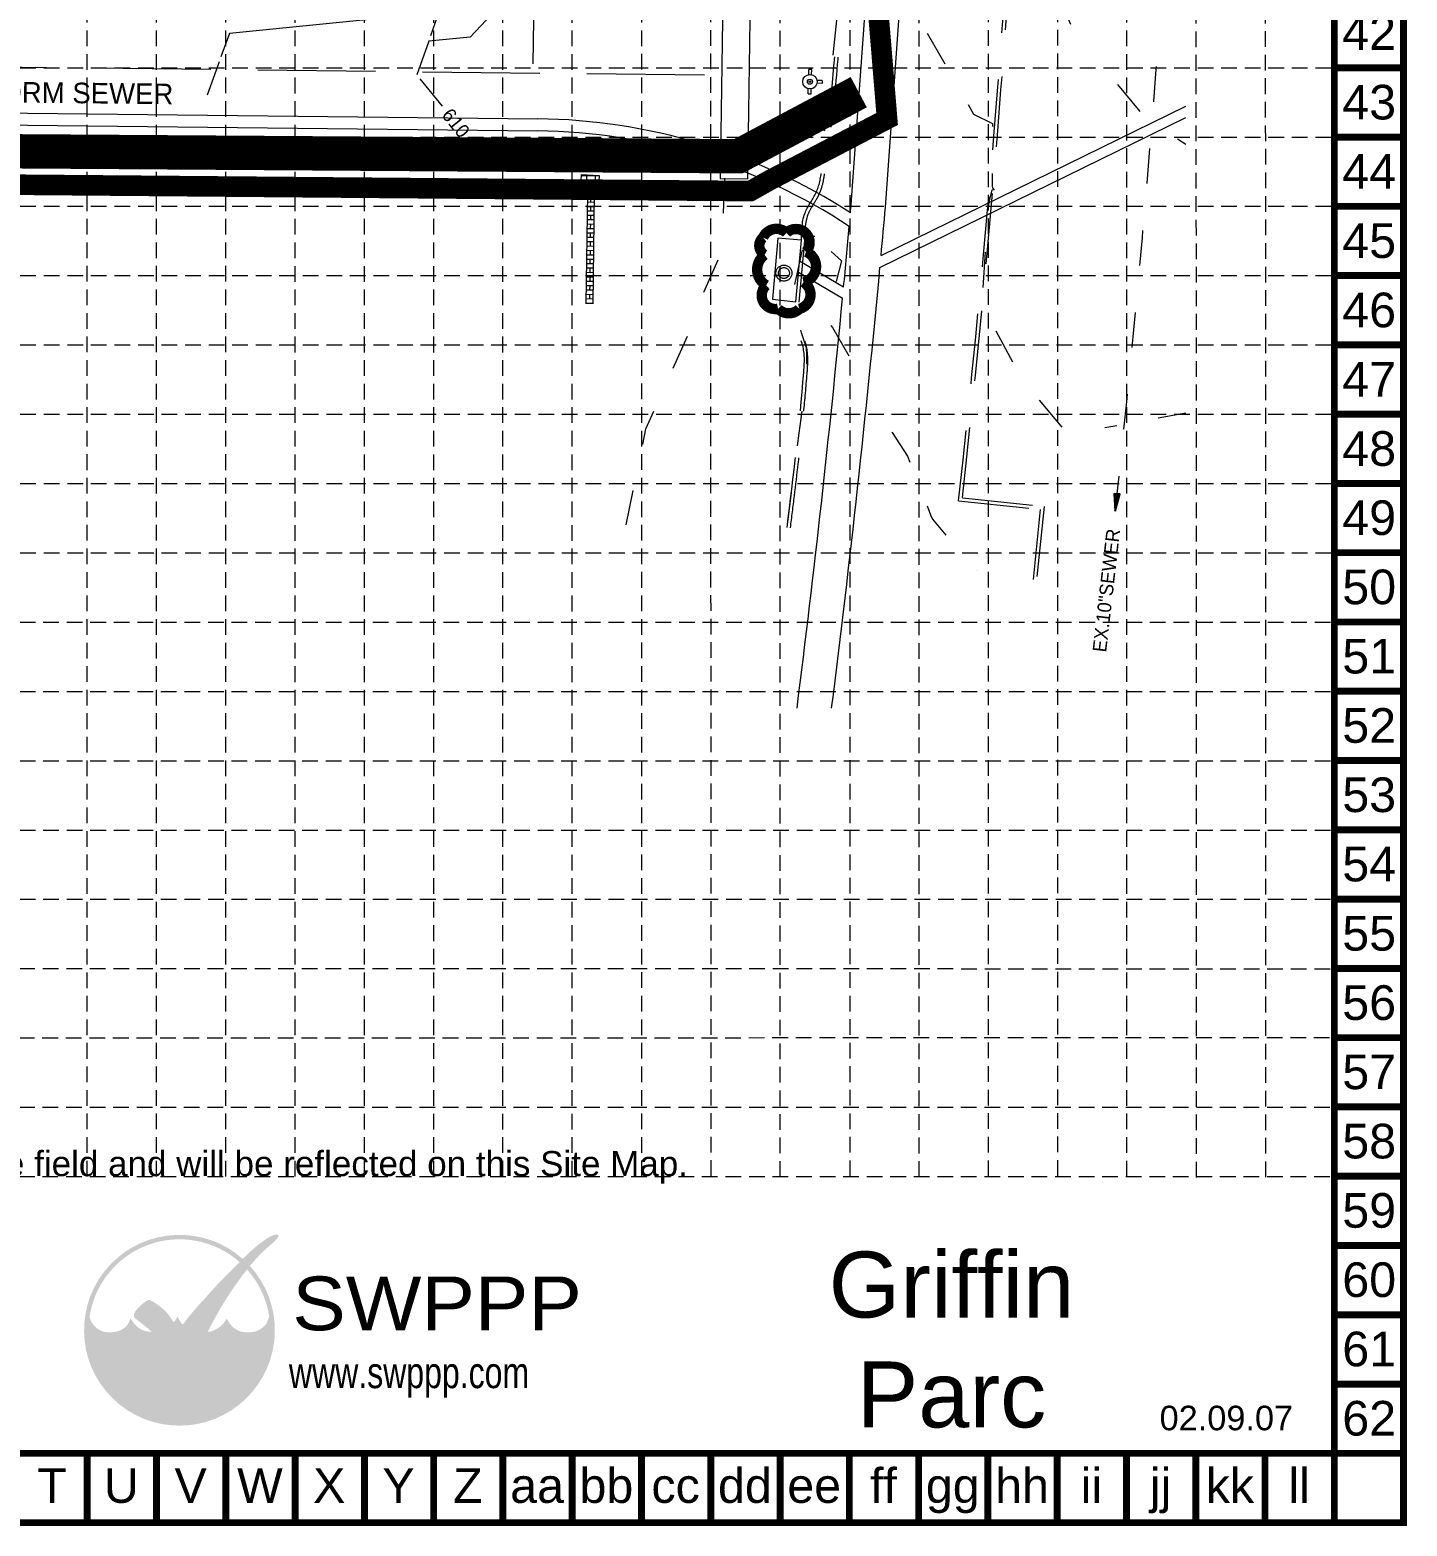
# Model space of a CAD drawing. Header units: feet. Extents: x 1898 to 2302, y -2928 to -2281.
# Drawn here: x 2101.6 to 2302.2, y -2927.7 to -2709.8 of the extents above; entities that cross this region are included whole.
import ezdxf
from ezdxf.enums import TextEntityAlignment as Align

# ---------------------------------------------------------------- set-up
doc = ezdxf.new("R2010")
doc.units = ezdxf.units.FT
doc.header["$MEASUREMENT"] = 0
for name, pattern in [('DGN Style 2', [17.110434, 10.26626, -6.844173]), ('DGN Style 3', [23.954607, 17.110434, -6.844173]), ('DGN Style 5', [11.977304, 5.13313, -6.844173]), ('HIDDEN', [1.143, 0.762, -0.381])]:
    doc.linetypes.add(name, pattern=pattern)
doc.layers.get('0').update_dxf_attribs({"lineweight": 0})
for name, color, linetype in [('BASE', 7, 'Continuous'), ('GRID', 254, 'HIDDEN'), ('LEGEND', 7, 'Continuous'), ('LOGO', 7, 'Continuous'), ('SILT FENCE', 200, 'Continuous')]:
    doc.layers.add(name, color=color, linetype=linetype)
for name, color, linetype, lineweight in [('Level 1', 7, 'Continuous', 0), ('Level 25', 7, 'Continuous', 0), ('Level 35', 7, 'Continuous', 0), ('Level 38', 7, 'Continuous', 0), ('Level 41', 7, 'Continuous', 0), ('Level 42', 7, 'Continuous', 0), ('Level 5', 7, 'Continuous', 0), ('LIMITS OF DISTURBANCE', 1, 'HIDDEN', 0)]:
    doc.layers.add(name, color=color, linetype=linetype, lineweight=lineweight)
doc.styles.add("L200'", font='ARIAL.TTF', dxfattribs={"height": 0.001969})
doc.styles.add('LOGO1', font='Rockeb.TTF', dxfattribs={"height": 25})
doc.styles.get("Standard").update_dxf_attribs({"font": 'ARIAL.TTF'})
doc.styles.add('Style-ENGINEERING', font='ENGINEERING.shx')

# ---------------------------------------------------------------- blocks, each defined once
blk = doc.blocks.new('FH')
at = {"color": 0, "linetype": 'ByBlock', "lineweight": -2}
for p, q in [((-0.59, 3.15), (-0.55, 5.4)), ((0.73, 5.37), (-0.55, 5.4)), ((0.69, 3.12), (0.73, 5.37)), ((5.4, 0.55), (3.15, 0.59)), ((5.4, 0.55), (5.37, -0.73)), ((-0.73, -5.37), (-0.69, -3.12)), ((-0.73, -5.37), (0.55, -5.4)), ((0.55, -5.4), (0.59, -3.15)), ((5.37, -0.73), (3.12, -0.69))]:
    blk.add_line(p, q, dxfattribs=at)
for radius in [3.2, 1.13, 0.401]:
    blk.add_circle((0, 0), radius, dxfattribs=at)
blk = doc.blocks.new('new logo')
at = {"layer": 'LOGO'}
h = blk.add_hatch(color=170, dxfattribs=at)
h.paths.add_polyline_path([(67.43, 44.06), (66.82, 44.7), (66.35, 45.25), (65.96, 45.76), (65.54, 46.4), (65.09, 47.19), (64.7, 47.94), (64.44, 48.47), (64.18, 49.02), (63.92, 49.58), (63.67, 50.15), (63.31, 50.99), (62.9, 52), (62.6, 52.78), (62.42, 53.27), (62.25, 53.75), (62.07, 54.23), (61.88, 54.72), (61.69, 55.22), (61.48, 55.74), (61.26, 56.27), (61.03, 56.81), (60.78, 57.37), (60.52, 57.93), (60.25, 58.5), (59.96, 59.07), (59.66, 59.64), (59.34, 60.2), (59.02, 60.77), (58.68, 61.32), (58.34, 61.87), (57.99, 62.4), (57.64, 62.91), (57.29, 63.4), (56.95, 63.87), (56.61, 64.32), (56.27, 64.74), (55.93, 65.14), (55.58, 65.53), (55.23, 65.91), (54.91, 66.23), (53.98, 66.22), (52.92, 66.33), (52.05, 66.5), (51.45, 66.64), (50.85, 66.81), (50.26, 67.01), (49.41, 67.35), (48.33, 67.91), (47.34, 68.56), (46.46, 69.26), (45.69, 70.02), (45.01, 70.79), (44.44, 71.52), (43.98, 72.16), (43.6, 72.69), (43.42, 72.95), (43.25, 73.18), (43.1, 73.38), (42.96, 73.53), (42.85, 73.65), (42.75, 73.73), (42.66, 73.76), (42.59, 73.76), (42.53, 73.71), (42.48, 73.63), (42.43, 73.52), (42.38, 73.38), (42.33, 73.22), (42.19, 72.76), (41.96, 72.1), (41.67, 71.46), (41.36, 70.91), (40.98, 70.34), (40.53, 69.77), (40.01, 69.21), (39.42, 68.67), (38.77, 68.17), (38.06, 67.7), (37.31, 67.27), (36.53, 66.9), (35.73, 66.59), (34.88, 66.34), (33.96, 66.14), (32.97, 65.99), (31.89, 65.9), (30.76, 65.86), (29.65, 65.89), (28.59, 65.97), (27.62, 66.13), (26.71, 66.36), (25.83, 66.67), (24.95, 67.08), (24.08, 67.58), (23.21, 68.18), (22.36, 68.88), (21.76, 69.47), (21.37, 69.89), (20.98, 70.36), (20.61, 70.88), (20.24, 71.46), (19.89, 72.13), (19.54, 72.89), (19.19, 73.77), (18.85, 74.77, -0.595729), (106.28, 106.77), (106.97, 107.48), (107.53, 108.05), (108.12, 108.64, 37.93689), (112.29, 104.53), (112.05, 104.24), (111.57, 103.66), (111.09, 103.06), (110.61, 102.47, -0.146449), (123.57, 75.01), (123.33, 74.47), (123.13, 73.97), (122.94, 73.5), (122.77, 73.07), (122.51, 72.4), (122.22, 71.72), (121.9, 71.1), (121.52, 70.53), (121.11, 70), (120.66, 69.51), (120.15, 69.03), (119.62, 68.57), (119.04, 68.14), (118.44, 67.73), (117.81, 67.36), (117.15, 67.03), (116.47, 66.74), (115.76, 66.49), (115.03, 66.28), (114.28, 66.11), (113.5, 65.97), (112.72, 65.88), (111.92, 65.82), (111.11, 65.8), (110.29, 65.82), (109.44, 65.89), (108.56, 66.01), (107.66, 66.19), (106.75, 66.43), (105.88, 66.73), (105.05, 67.1), (104.26, 67.53), (103.5, 68.04), (102.78, 68.61), (102.07, 69.26), (101.4, 69.96), (100.78, 70.68), (100.24, 71.38), (99.83, 72.02), (99.55, 72.52), (99.4, 72.79), (99.26, 73.03), (99.13, 73.24), (99.02, 73.4), (98.92, 73.52), (98.82, 73.58), (98.72, 73.6), (98.63, 73.58), (98.54, 73.51), (98.45, 73.42), (98.36, 73.3), (98.26, 73.16), (98.17, 73), (98.06, 72.83), (97.8, 72.39), (97.42, 71.81), (96.93, 71.14), (96.41, 70.55), (95.93, 70.06), (95.41, 69.58), (94.84, 69.11), (94.21, 68.65), (93.52, 68.19), (92.75, 67.74), (91.9, 67.28), (90.95, 66.85), (90.08, 66.57), (89.39, 66.39), (88.62, 66.22), (87.78, 66.08), (87.59, 65.61), (87.38, 65.07), (87.13, 64.45), (86.86, 63.76), (86.57, 63), (86.26, 62.19), (85.94, 61.33), (85.6, 60.44), (85.25, 59.53), (84.91, 58.59), (84.56, 57.66), (84.21, 56.72), (83.87, 55.8), (83.53, 54.89), (83.21, 54.02), (82.9, 53.18), (82.61, 52.38), (82.34, 51.64), (82.09, 50.96), (81.86, 50.33), (81.65, 49.76), (81.33, 48.95), (80.94, 48.06), (80.54, 47.29), (80.1, 46.58), (79.62, 45.94), (79.13, 45.36), (78.61, 44.81), (78.1, 44.32), (77.57, 43.87), (77.04, 43.47), (76.48, 43.12), (75.9, 42.81), (75.31, 42.55), (74.58, 42.28), (73.74, 42.05), (72.97, 41.94), (72.25, 41.93), (71.55, 42.04), (70.87, 42.22), (70.06, 42.5), (69.36, 42.77), (68.67, 43.11), (68.04, 43.53)])
h.paths.add_polyline_path([(71.76, 72.04), (70.7, 73.9), (70.07, 75.23), (69.69, 74.29), (68.67, 72.59), (67.85, 71.67), (67.95, 71.51), (68.11, 71.24), (68.27, 70.99), (68.41, 70.76), (68.55, 70.55), (68.68, 70.37), (68.8, 70.21), (68.92, 70.07), (69.04, 69.95), (69.15, 69.84), (69.26, 69.75), (69.37, 69.67), (69.48, 69.59), (69.59, 69.52), (69.7, 69.46), (69.82, 69.41), (69.94, 69.36), (70.05, 69.32), (70.17, 69.28), (70.29, 69.25), (70.41, 69.22), (70.53, 69.2), (70.64, 69.18), (70.76, 69.17), (70.88, 69.16), (71, 69.15), (71.11, 69.15), (71.22, 69.16), (71.33, 69.17), (71.44, 69.19), (71.54, 69.21), (71.64, 69.24), (71.74, 69.27), (71.84, 69.31), (71.94, 69.35), (72.04, 69.4), (72.14, 69.45), (72.24, 69.51), (72.35, 69.58), (72.45, 69.65), (72.56, 69.72), (72.67, 69.81), (72.78, 69.9), (72.89, 70), (73, 70.1), (73.11, 70.21), (73.22, 70.34), (73.3, 70.42), (72.52, 71.08)], flags=17)
blk.add_hatch(color=240, dxfattribs=at).paths.add_polyline_path([(117.73, 117.3), (118.86, 118.16), (119.82, 118.88), (120.63, 119.47), (121.31, 119.95), (121.89, 120.34), (122.37, 120.64), (122.78, 120.89), (123.13, 121.1), (123.45, 121.27), (123.73, 121.42), (123.99, 121.55), (124.22, 121.67), (124.44, 121.77), (124.65, 121.85), (124.84, 121.93), (125.03, 122.01), (125.21, 122.09), (125.4, 122.16), (125.58, 122.23), (125.76, 122.3), (125.93, 122.37), (126.1, 122.44), (126.26, 122.49), (126.41, 122.55), (126.56, 122.6), (126.69, 122.64), (126.82, 122.67), (126.95, 122.71), (127.06, 122.73), (127.18, 122.76), (127.29, 122.78), (127.39, 122.79), (127.5, 122.8), (127.6, 122.81), (127.7, 122.82), (127.79, 122.82), (127.89, 122.82), (127.98, 122.82), (128.06, 122.81), (128.14, 122.8), (128.22, 122.79), (128.29, 122.78), (128.35, 122.76), (128.42, 122.74), (128.47, 122.72), (128.52, 122.7), (128.57, 122.67), (128.62, 122.64), (128.65, 122.61), (128.69, 122.57), (128.72, 122.53), (128.75, 122.49), (128.77, 122.44), (128.79, 122.39), (128.81, 122.34), (128.82, 122.28), (128.83, 122.21), (128.84, 122.14), (128.84, 122.07), (128.84, 122), (128.83, 121.92), (128.82, 121.84), (128.81, 121.76), (128.79, 121.68), (128.77, 121.6), (128.74, 121.52), (128.7, 121.44), (128.66, 121.35), (128.61, 121.26), (128.56, 121.16), (128.5, 121.06), (128.43, 120.95), (128.35, 120.83), (128.27, 120.7), (128.18, 120.57), (128.08, 120.42), (127.96, 120.27), (127.85, 120.12), (127.71, 119.96), (127.57, 119.79), (127.42, 119.62), (127.25, 119.44), (127.06, 119.24), (126.84, 119.03), (126.58, 118.79), (126.28, 118.52), (125.94, 118.21), (125.54, 117.86), (125.08, 117.47), (124.58, 117.04), (124.04, 116.57), (123.48, 116.08), (122.89, 115.57), (122.3, 115.05), (121.71, 114.53), (121.13, 114.01), (120.58, 113.5), (120.04, 112.99), (119.52, 112.49), (119.01, 111.99), (118.51, 111.49), (118.02, 110.99), (117.53, 110.47), (117.03, 109.94), (116.53, 109.4), (116.03, 108.85), (115.52, 108.29), (115.02, 107.71), (114.51, 107.14), (114.01, 106.56), (113.51, 105.98), (113.02, 105.4), (112.54, 104.82), (112.05, 104.24), (111.57, 103.66), (111.09, 103.06), (110.59, 102.44), (110.09, 101.8), (109.56, 101.13), (109.02, 100.43), (108.45, 99.68), (107.87, 98.9), (107.27, 98.1), (106.66, 97.27), (106.04, 96.43), (105.43, 95.59), (104.82, 94.74), (104.23, 93.91), (103.65, 93.08), (103.08, 92.27), (102.52, 91.46), (101.97, 90.65), (101.42, 89.84), (100.87, 89.01), (100.32, 88.18), (99.77, 87.33), (99.2, 86.45), (98.63, 85.56), (98.06, 84.66), (97.5, 83.76), (96.94, 82.87), (96.4, 81.99), (95.88, 81.13), (95.38, 80.29), (94.91, 79.49), (94.46, 78.72), (94.03, 77.96), (93.61, 77.23), (93.21, 76.5), (92.81, 75.77), (92.41, 75.04), (92.01, 74.29), (91.6, 73.54), (91.18, 72.77), (90.78, 72.02), (90.38, 71.27), (90, 70.56), (89.64, 69.88), (89.31, 69.25), (89.01, 68.69), (88.75, 68.19), (88.53, 67.74), (88.33, 67.32), (88.15, 66.92), (87.97, 66.52), (87.78, 66.08), (87.59, 65.61), (87.38, 65.07), (87.13, 64.45), (86.86, 63.76), (86.57, 63), (86.26, 62.19), (85.94, 61.33), (85.6, 60.44), (85.25, 59.53), (84.91, 58.59), (84.56, 57.66), (84.21, 56.72), (83.87, 55.8), (83.53, 54.89), (83.21, 54.02), (82.9, 53.18), (82.61, 52.38), (82.34, 51.64), (82.09, 50.96), (81.86, 50.33), (81.65, 49.76), (81.44, 49.23), (81.24, 48.75), (81.04, 48.29), (80.84, 47.87), (80.64, 47.48), (80.43, 47.11), (80.2, 46.75), (79.97, 46.41), (79.73, 46.09), (79.49, 45.78), (79.24, 45.49), (78.99, 45.21), (78.74, 44.95), (78.48, 44.69), (78.23, 44.45), (77.97, 44.21), (77.71, 43.99), (77.44, 43.78), (77.17, 43.58), (76.9, 43.39), (76.62, 43.21), (76.33, 43.04), (76.04, 42.89), (75.75, 42.75), (75.45, 42.62), (75.16, 42.5), (74.87, 42.39), (74.58, 42.29), (74.3, 42.2), (74.02, 42.13), (73.75, 42.07), (73.49, 42.02), (73.23, 41.98), (72.98, 41.95), (72.73, 41.94), (72.49, 41.93), (72.24, 41.94), (72.01, 41.97), (71.77, 42), (71.53, 42.05), (71.3, 42.11), (71.06, 42.17), (70.83, 42.24), (70.59, 42.32), (70.35, 42.4), (70.12, 42.48), (69.88, 42.57), (69.64, 42.66), (69.4, 42.76), (69.16, 42.87), (68.93, 42.98), (68.69, 43.11), (68.47, 43.25), (68.25, 43.39), (68.04, 43.55), (67.83, 43.72), (67.62, 43.9), (67.42, 44.09), (67.22, 44.28), (67.03, 44.49), (66.83, 44.69), (66.64, 44.9), (66.45, 45.13), (66.26, 45.36), (66.06, 45.62), (65.86, 45.91), (65.65, 46.23), (65.43, 46.59), (65.2, 47), (64.96, 47.45), (64.7, 47.94), (64.44, 48.47), (64.18, 49.02), (63.92, 49.58), (63.67, 50.15), (63.43, 50.71), (63.2, 51.26), (62.99, 51.78), (62.79, 52.29), (62.6, 52.78), (62.42, 53.27), (62.25, 53.75), (62.07, 54.23), (61.88, 54.72), (61.69, 55.22), (61.48, 55.74), (61.26, 56.27), (61.03, 56.81), (60.78, 57.37), (60.52, 57.93), (60.25, 58.5), (59.96, 59.07), (59.66, 59.64), (59.34, 60.2), (59.02, 60.77), (58.68, 61.32), (58.34, 61.87), (57.99, 62.4), (57.64, 62.91), (57.29, 63.4), (56.95, 63.87), (56.61, 64.32), (56.27, 64.74), (55.93, 65.14), (55.58, 65.53), (55.23, 65.91), (54.86, 66.28), (54.49, 66.65), (54.09, 67.01), (53.68, 67.39), (53.25, 67.76), (52.81, 68.14), (52.35, 68.52), (51.89, 68.9), (51.42, 69.28), (50.95, 69.66), (50.48, 70.04), (50.01, 70.41), (49.54, 70.78), (49.09, 71.13), (48.65, 71.47), (48.24, 71.8), (47.84, 72.11), (47.47, 72.4), (47.14, 72.66), (46.83, 72.9), (46.56, 73.11), (46.32, 73.3), (46.11, 73.47), (45.92, 73.63), (45.75, 73.78), (45.6, 73.92), (45.46, 74.05), (45.34, 74.18), (45.23, 74.31), (45.13, 74.44), (45.04, 74.56), (44.96, 74.69), (44.9, 74.82), (44.84, 74.96), (44.8, 75.1), (44.76, 75.24), (44.73, 75.39), (44.72, 75.54), (44.71, 75.69), (44.7, 75.84), (44.71, 75.99), (44.72, 76.15), (44.75, 76.3), (44.78, 76.45), (44.81, 76.6), (44.86, 76.75), (44.92, 76.9), (44.99, 77.06), (45.07, 77.23), (45.17, 77.4), (45.29, 77.59), (45.42, 77.8), (45.57, 78.01), (45.73, 78.24), (45.91, 78.48), (46.11, 78.73), (46.32, 78.99), (46.55, 79.26), (46.8, 79.54), (47.06, 79.83), (47.33, 80.13), (47.62, 80.43), (47.91, 80.73), (48.21, 81.04), (48.52, 81.34), (48.84, 81.64), (49.16, 81.93), (49.48, 82.21), (49.79, 82.48), (50.1, 82.74), (50.41, 82.98), (50.7, 83.21), (50.98, 83.42), (51.24, 83.62), (51.49, 83.79), (51.7, 83.95), (51.9, 84.08), (52.08, 84.19), (52.25, 84.29), (52.4, 84.38), (52.55, 84.45), (52.68, 84.51), (52.82, 84.56), (52.95, 84.61), (53.08, 84.64), (53.21, 84.67), (53.34, 84.69), (53.47, 84.7), (53.6, 84.7), (53.72, 84.69), (53.85, 84.68), (53.97, 84.65), (54.1, 84.62), (54.22, 84.58), (54.35, 84.54), (54.48, 84.48), (54.61, 84.43), (54.74, 84.36), (54.88, 84.3), (55.02, 84.23), (55.17, 84.15), (55.34, 84.06), (55.51, 83.97), (55.7, 83.86), (55.91, 83.73), (56.14, 83.59), (56.4, 83.42), (56.68, 83.23), (56.99, 83.01), (57.32, 82.78), (57.67, 82.53), (58.03, 82.27), (58.4, 81.99), (58.79, 81.71), (59.18, 81.42), (59.57, 81.13), (59.97, 80.83), (60.37, 80.53), (60.76, 80.22), (61.15, 79.91), (61.54, 79.59), (61.91, 79.27), (62.28, 78.93), (62.64, 78.6), (62.98, 78.25), (63.32, 77.9), (63.65, 77.54), (63.97, 77.17), (64.29, 76.79), (64.6, 76.4), (64.91, 76.01), (65.22, 75.6), (65.52, 75.19), (65.82, 74.78), (66.11, 74.37), (66.39, 73.96), (66.66, 73.57), (66.91, 73.18), (67.15, 72.81), (67.37, 72.45), (67.58, 72.12), (67.77, 71.8), (67.95, 71.51), (68.11, 71.24), (68.27, 70.99), (68.41, 70.76), (68.55, 70.55), (68.68, 70.37), (68.8, 70.21), (68.92, 70.07), (69.04, 69.95), (69.15, 69.84), (69.26, 69.75), (69.37, 69.67), (69.48, 69.59), (69.59, 69.52), (69.7, 69.46), (69.82, 69.41), (69.94, 69.36), (70.05, 69.32), (70.17, 69.28), (70.29, 69.25), (70.41, 69.22), (70.53, 69.2), (70.64, 69.18), (70.76, 69.17), (70.88, 69.16), (71, 69.15), (71.11, 69.15), (71.22, 69.16), (71.33, 69.17), (71.44, 69.19), (71.54, 69.21), (71.64, 69.24), (71.74, 69.27), (71.84, 69.31), (71.94, 69.35), (72.04, 69.4), (72.14, 69.45), (72.24, 69.51), (72.35, 69.58), (72.45, 69.65), (72.56, 69.72), (72.67, 69.81), (72.78, 69.9), (72.89, 70), (73, 70.1), (73.11, 70.21), (73.22, 70.34), (73.34, 70.47), (73.46, 70.61), (73.58, 70.77), (73.72, 70.94), (73.85, 71.12), (74, 71.32), (74.15, 71.53), (74.32, 71.77), (74.5, 72.01), (74.68, 72.27), (74.88, 72.55), (75.09, 72.84), (75.32, 73.15), (75.56, 73.46), (75.82, 73.79), (76.09, 74.14), (76.37, 74.49), (76.67, 74.87), (76.99, 75.25), (77.32, 75.65), (77.66, 76.07), (78.02, 76.5), (78.39, 76.95), (78.77, 77.42), (79.18, 77.91), (79.6, 78.4), (80.03, 78.92), (80.49, 79.45), (80.96, 80), (81.46, 80.56), (81.97, 81.13), (82.5, 81.72), (83.04, 82.31), (83.59, 82.91), (84.14, 83.51), (84.68, 84.1), (85.22, 84.68), (85.74, 85.25), (86.24, 85.81), (86.73, 86.35), (87.2, 86.89), (87.67, 87.41), (88.13, 87.94), (88.59, 88.46), (89.06, 88.98), (89.53, 89.52), (90.01, 90.05), (90.5, 90.6), (91, 91.16), (91.52, 91.73), (92.06, 92.31), (92.61, 92.9), (93.18, 93.5), (93.77, 94.12), (94.38, 94.75), (95.01, 95.39), (95.64, 96.03), (96.28, 96.68), (96.92, 97.32), (97.56, 97.96), (98.19, 98.58), (98.8, 99.19), (99.39, 99.77), (99.96, 100.34), (100.52, 100.9), (101.07, 101.45), (101.61, 101.98), (102.14, 102.52), (102.66, 103.05), (103.19, 103.59), (103.72, 104.13), (104.25, 104.67), (104.78, 105.23), (105.32, 105.78), (105.86, 106.34), (106.41, 106.91), (106.97, 107.48), (107.53, 108.05), (108.11, 108.62), (108.69, 109.2), (109.27, 109.77), (109.86, 110.34), (110.45, 110.91), (111.04, 111.47), (111.62, 112.02), (112.2, 112.56), (112.77, 113.1), (113.35, 113.62), (113.95, 114.16), (114.58, 114.71), (115.26, 115.3), (116.01, 115.91), (116.82, 116.58)])
at = {"layer": 'LOGO', "style": 'LOGO1'}
for s, height, width, p in [('SWPPP', 31.324, 1.115, (136.96, 67.05)), ('www.swppp.com', 18.1118, 0.77, (135.01, 33.35))]:
    blk.add_text(s, height=height, dxfattribs=dict(at, width=width)).set_placement(p)

msp = doc.modelspace()

# ---------------------------------------------------------------- hatches: boundary and pattern name
at = {"layer": 'Level 35', "linetype": 'Continuous', "lineweight": 0}
h = msp.add_hatch(dxfattribs=at)
h.set_pattern_fill('AR-B816', scale=0.026247, style=0)
h.set_pattern_definition([(359.34639, (0, 0), (0.00730075, 0.63995836), []), (449.34639, (0, 0), (-0.63265761, 0.6472591), [0.64, -0.64])])
h.paths.add_polyline_path([(2181.79, -2733.48), (2182.82, -2733.54), (2183.82, -2733.59), (2184.39, -2733.62), (2184.52, -2731.21), (2181.92, -2731.18)])
h.paths.add_polyline_path([(2181.94, -2730.85), (2181.92, -2731.18), (2184.52, -2731.21), (2184.53, -2731)])
h.paths.add_polyline_path([(2183.62, -2749.69), (2183.82, -2733.59), (2182.82, -2733.54), (2182.62, -2749.68)])

# ---------------------------------------------------------------- linework, layer by layer
at = {"layer": 'BASE', "const_width": 1.01}
for points in [[(2301.68, -2927.16), (2301.68, -2281.48), (1898.13, -2281.48), (1898.13, -2927.16)], [(2291.59, -2917.07), (2291.59, -2291.57), (1908.22, -2291.57), (1908.22, -2917.07)]]:
    msp.add_lwpolyline(points, close=True, dxfattribs=at)
for points in [[(2301.68, -2715.29), (2291.59, -2715.29)], [(2301.68, -2725.38), (2291.59, -2725.38)], [(2301.68, -2735.47), (2291.59, -2735.47)], [(2301.68, -2745.56), (2291.59, -2745.56)], [(2301.68, -2755.65), (2291.59, -2755.65)], [(2301.68, -2765.74), (2291.59, -2765.74)], [(2301.68, -2775.83), (2291.59, -2775.83)], [(2301.68, -2785.91), (2291.59, -2785.91)], [(2301.68, -2796), (2291.59, -2796)], [(2301.68, -2806.09), (2291.59, -2806.09)], [(2301.68, -2816.18), (2291.59, -2816.18)], [(2301.68, -2826.27), (2291.59, -2826.27)], [(2301.68, -2836.36), (2291.59, -2836.36)], [(2301.68, -2846.45), (2291.59, -2846.45)], [(2301.68, -2856.54), (2291.59, -2856.54)], [(2301.68, -2866.62), (2291.59, -2866.62)], [(2301.68, -2876.71), (2291.59, -2876.71)], [(2301.68, -2886.8), (2291.59, -2886.8)], [(2301.68, -2896.89), (2291.59, -2896.89)], [(2301.68, -2906.98), (2291.59, -2906.98)], [(2110, -2917.07), (2110, -2927.16)], [(2120.08, -2917.07), (2120.08, -2927.16)], [(2130.17, -2917.07), (2130.17, -2927.16)], [(2140.26, -2917.07), (2140.26, -2927.16)], [(2150.35, -2917.07), (2150.35, -2927.16)], [(2160.44, -2917.07), (2160.44, -2927.16)], [(2170.53, -2917.07), (2170.53, -2927.16)], [(2180.62, -2917.07), (2180.62, -2927.16)], [(2190.71, -2917.07), (2190.71, -2927.16)], [(2200.79, -2917.07), (2200.79, -2927.16)], [(2210.88, -2917.07), (2210.88, -2927.16)], [(2220.97, -2917.07), (2220.97, -2927.16)], [(2231.06, -2917.07), (2231.06, -2927.16)], [(2241.15, -2917.07), (2241.15, -2927.16)], [(2251.24, -2917.07), (2251.24, -2927.16)], [(2261.33, -2917.07), (2261.33, -2927.16)], [(2271.42, -2917.07), (2271.42, -2927.16)], [(2281.5, -2917.07), (2281.5, -2927.16)], [(2291.59, -2917.07), (2291.59, -2927.16)], [(2301.68, -2917.07), (2291.59, -2917.07)]]:
    msp.add_lwpolyline(points, dxfattribs=at)
at = {"layer": 'GRID', "color": 253, "linetype": 'HIDDEN', "lineweight": 0, "ltscale": 3}
for p, q in [((2110, -2876.74), (2110, -2291.57)), ((2120.08, -2876.74), (2120.08, -2291.57)), ((2130.17, -2876.74), (2130.17, -2291.57)), ((2140.26, -2876.75), (2140.26, -2291.57)), ((2150.35, -2876.75), (2150.35, -2291.57)), ((2160.44, -2876.75), (2160.44, -2291.57)), ((2170.53, -2876.75), (2170.53, -2291.57)), ((2180.62, -2876.75), (2180.62, -2291.57)), ((2190.75, -2876.73), (2190.71, -2291.57)), ((2200.83, -2876.68), (2200.79, -2291.57)), ((2210.91, -2876.8), (2210.88, -2291.57)), ((2221.09, -2876.71), (2221.02, -2291.34)), ((2231.13, -2876.81), (2231.11, -2291.34)), ((2241.23, -2876.69), (2241.19, -2291.34)), ((2251.33, -2876.66), (2251.28, -2291.34)), ((2261.4, -2876.74), (2261.37, -2291.34)), ((2271.51, -2876.88), (2271.46, -2291.34)), ((2281.61, -2876.85), (2281.55, -2291.34)), ((1908.22, -2715.29), (2291.59, -2715.29)), ((1908.22, -2725.38), (2291.59, -2725.38)), ((1908.22, -2735.47), (2291.59, -2735.47)), ((1908.22, -2745.56), (2291.59, -2745.56)), ((1908.22, -2755.65), (2291.59, -2755.65)), ((1908.22, -2765.74), (2291.59, -2765.74)), ((1908.22, -2775.83), (2291.59, -2775.83)), ((1908.22, -2785.91), (2291.59, -2785.91)), ((1908.13, -2796.04), (2291.5, -2796.04)), ((1908.13, -2806.13), (2291.5, -2806.13)), ((1908.13, -2816.21), (2291.5, -2816.21)), ((1908.13, -2826.3), (2291.5, -2826.3)), ((1908.13, -2836.39), (2291.5, -2836.39)), ((1908.07, -2846.47), (2291.18, -2846.49)), ((1908, -2856.59), (2291.18, -2856.52)), ((1908.04, -2866.66), (2291.21, -2866.68)), ((1908.04, -2876.71), (2291.2, -2876.77))]:
    msp.add_line(p, q, dxfattribs=at)
at = {"layer": 'LEGEND', "color": 170, "ltscale": 100, "const_width": 1.51}
msp.add_lwpolyline([(2208.87, -2746.97, 0.520567), (2208.87, -2746.97, 0.765195), (2210.59, -2750.39, 0.417879), (2213.69, -2750.41, 0.6649), (2214.29, -2746.5, 0.744833), (2214.66, -2742.09, 0.975642), (2211.82, -2739.34, 0.520567), (2208.4, -2740.02, 0.520567), (2208.63, -2742.53, 0.540264), (2208.87, -2746.97)], format="xyb", close=True, dxfattribs=at)
at = {"layer": 'Level 1', "color": 43, "linetype": 'DGN Style 5', "lineweight": 0, "flags": 128}
for points in [[(2049.34, -2722.58), (2063.95, -2721.6), (2072.83, -2719.69), (2098.37, -2725.84), (2100.85, -2725.48), (2124.26, -2726.39), (2126.18, -2723.03), (2138.08, -2689.42), (2163.02, -2681.65), (2172.1, -2678.97), (2182.44, -2670.68), (2191.26, -2664.21), (2200.08, -2650.85), (2205.54, -2651.61), (2209.84, -2651.21), (2214.33, -2652.48), (2222.1, -2652.25), (2222.58, -2647.75), (2223.44, -2639.9), (2225.73, -2640.55), (2235.12, -2641.58), (2237.87, -2642.25), (2246.7, -2645.16), (2246.84, -2651.02), (2246.86, -2656.76), (2254.66, -2669.18)], [(2161.72, -2720.9), (2158.01, -2716.3), (2161.86, -2705.43), (2170.49, -2702.75), (2174.87, -2701.14), (2178.09, -2700.74), (2186.05, -2693.79), (2186.39, -2693.25), (2189.21, -2690.65), (2195.73, -2682.33), (2198.99, -2679.94), (2199.86, -2678.62), (2200.4, -2678.7), (2210.15, -2677.8), (2220.33, -2680.69), (2220.63, -2680.68), (2221.74, -2670.34), (2222.02, -2667.72), (2230.88, -2670.23), (2233.61, -2670.53), (2243.05, -2672.84), (2245.2, -2673.55), (2245.23, -2674.97), (2245.26, -2682.74), (2245.03, -2689.29), (2253.45, -2709.65), (2255.95, -2712.71)], [(2188.45, -2781.86), (2188.45, -2781.86), (2188.45, -2781.86), (2191.35, -2767.88), (2198.09, -2752.84), (2199.2, -2749.27), (2201.92, -2743.2), (2202.55, -2738.14), (2203.03, -2726.98), (2204.73, -2726.18), (2205.41, -2725.29), (2209.12, -2725.99), (2216.12, -2724.01), (2217.38, -2724.45), (2218.75, -2712.06), (2219.62, -2704.18), (2225.25, -2706.57), (2231.1, -2708.14), (2239.04, -2722.03), (2241.81, -2723.4), (2241.76, -2732.31), (2241.75, -2732.6), (2241.83, -2732.8), (2242.06, -2733.09), (2241.71, -2733.1), (2241.28, -2734.83), (2240.22, -2749.76), (2246.14, -2760.71), (2252.79, -2768.68), (2259.92, -2767.37)], [(2260.03, -2717.71), (2264.21, -2722.81), (2269.97, -2726.4)], [(2176.53, -2732.6), (2169.88, -2731.39), (2169.51, -2730.85), (2169.51, -2730.82), (2169.41, -2729.55), (2169.29, -2730.27), (2166.2, -2726.44)], [(2211.91, -2782.25), (2211.91, -2782.25), (2213.68, -2768.52), (2214.79, -2759.77), (2214.77, -2757.02), (2214.75, -2756.09), (2214.01, -2753.88), (2213.53, -2752.16), (2213.42, -2750.8), (2213.47, -2749.46), (2212.83, -2747.83), (2214.42, -2740.71), (2214.63, -2740.33), (2214.67, -2740.06), (2214.73, -2739.57), (2214.91, -2739.52), (2215.85, -2739.82), (2215.85, -2739.82), (2219.83, -2743.4), (2217.59, -2751.95), (2218.53, -2753.1), (2224.14, -2762.99)], [(2265.94, -2766.27), (2269.97, -2765.53)], [(2227.16, -2768.31), (2227.21, -2768.39), (2229.45, -2771.87), (2232.8, -2780.4), (2233.08, -2781.03), (2239.42, -2788.53), (2239.42, -2788.53), (2239.42, -2788.53)]]:
    msp.add_lwpolyline(points, dxfattribs=at)
at = {"layer": 'Level 25', "color": 7, "linetype": 'DGN Style 3', "lineweight": 0}
for p, q in [((2175.82, -2649.73), (2174.88, -2716.1)), ((2199.87, -2716.38), (1954.87, -2713.59))]:
    msp.add_line(p, q, dxfattribs=at)
at = {"layer": 'Level 35', "color": 7, "linetype": 'Continuous', "lineweight": 0}
for p, q in [((2181.94, -2730.85), (2181.79, -2733.48)), ((2181.94, -2730.85), (2184.53, -2731)), ((2184.53, -2731), (2184.39, -2733.62)), ((2181.79, -2733.48), (2184.39, -2733.62)), ((2182.82, -2733.54), (2182.62, -2749.68)), ((2183.82, -2733.59), (2183.62, -2749.69))]:
    msp.add_line(p, q, dxfattribs=at)
at = {"layer": 'Level 35', "color": 7, "linetype": 'DGN Style 2', "lineweight": 0}
for p, q in [((2213.17, -2749.4), (2213.99, -2740.38)), ((2213.67, -2749.45), (2214.49, -2740.43)), ((2237.43, -2777.9), (2249.32, -2779.16)), ((2236.88, -2778.34), (2248.77, -2779.6)), ((2248.77, -2779.6), (2247.73, -2789.84)), ((2249.32, -2779.16), (2248.23, -2789.89))]:
    msp.add_line(p, q, dxfattribs=at)
for radius, start in [(1879.25, 353.66954), (1879.75, 353.68486)]:
    msp.add_arc((369.09, -2571.13), radius, start, 356.59431, dxfattribs=at)
for points in [[(2213.99, -2740.38), (2214.57, -2736.3), (2216.14, -2733.46), (2216.95, -2730.22), (2220.57, -2681.82), (2223.23, -2630.36), (2224.4, -2578.83), (2225.24, -2527.48), (2225.92, -2476.52)], [(2211.91, -2782.25), (2214.33, -2759.66), (2214.28, -2756.2), (2213.11, -2752.17), (2213.17, -2749.4)]]:
    msp.add_spline(points, degree=3, dxfattribs=at)
for points, knots in [([(2214.49, -2740.43), (2214.5, -2740.06), (2214.5, -2739.74), (2214.54, -2738.78), (2214.59, -2738.16), (2214.79, -2737.19), (2214.9, -2736.82), (2215.2, -2736.1), (2215.4, -2735.75), (2215.83, -2735.04), (2216.05, -2734.69), (2216.4, -2734.06), (2216.54, -2733.79), (2216.78, -2733.23), (2216.88, -2732.94), (2217.14, -2732.08), (2217.25, -2731.49), (2217.43, -2730.39), (2217.51, -2729.88), (2217.66, -2728.86), (2217.73, -2728.35), (2217.95, -2726.81), (2218.09, -2725.79), (2218.47, -2722.72), (2218.7, -2720.68), (2219.32, -2714.56), (2219.63, -2710.49), (2220.4, -2698.28), (2220.69, -2690.16), (2221.38, -2675.24), (2221.75, -2668.43), (2222.45, -2655.84), (2222.78, -2650.07), (2223.35, -2639.07), (2223.6, -2633.85), (2224, -2623.41), (2224.16, -2618.19), (2224.55, -2602.53), (2224.7, -2592.09), (2225.17, -2560.78), (2225.57, -2539.91), (2226.07, -2504.86), (2226.25, -2490.69), (2226.42, -2476.52)], [0, 0, 0, 0, 0.953825, 0.953825, 2.861474, 2.861474, 4.159556, 4.159556, 5.457638, 5.457638, 6.669044, 6.669044, 7.525634, 7.525634, 8.382224, 8.382224, 10.095404, 10.095404, 11.625121, 11.625121, 13.154838, 13.154838, 16.214273, 16.214273, 22.333142, 22.333142, 34.570881, 34.570881, 59.046359, 59.046359, 79.521806, 79.521806, 96.862329, 96.862329, 112.520462, 112.520462, 128.178596, 128.178596, 159.494863, 159.494863, 222.127397, 222.127397, 264.635456, 264.635456, 264.635456, 264.635456]), ([(2212.4, -2782.31), (2212.59, -2780.75), (2212.79, -2779.2), (2213.35, -2774.53), (2213.72, -2771.41), (2214.15, -2767.34), (2214.24, -2766.4), (2214.51, -2763.6), (2214.67, -2761.73), (2214.88, -2759.07), (2214.94, -2758.29), (2214.9, -2757.12), (2214.87, -2756.73), (2214.75, -2755.99), (2214.67, -2755.65), (2214.48, -2755), (2214.37, -2754.68), (2214.11, -2753.93), (2213.95, -2753.51), (2213.74, -2752.8), (2213.67, -2752.51), (2213.58, -2751.94), (2213.55, -2751.65), (2213.54, -2751.06), (2213.56, -2750.75), (2213.6, -2750.12), (2213.63, -2749.79), (2213.67, -2749.45)], [0, 0, 0, 0, 4.728106, 4.728106, 14.184318, 14.184318, 16.982148, 16.982148, 22.577809, 22.577809, 24.842069, 24.842069, 25.956724, 25.956724, 26.934892, 26.934892, 27.913059, 27.913059, 29.269543, 29.269543, 30.235634, 30.235634, 31.190879, 31.190879, 32.146123, 32.146123, 33.140908, 33.140908, 33.140908, 33.140908])]:
    msp.add_open_spline(points, degree=3, knots=knots, dxfattribs=at)
at = {"layer": 'Level 38', "color": 7, "linetype": 'Continuous', "lineweight": 0}
for p, q in [((2203.31, -2650.51), (2202.16, -2731.42)), ((2207.31, -2650.57), (2206.16, -2731.45)), ((2202.16, -2731.42), (2206.16, -2731.45))]:
    msp.add_line(p, q, dxfattribs=at)
at = {"layer": 'Level 41', "color": 5, "linetype": 'Continuous', "lineweight": 0}
for p, q in [((2221.24, -2735.21), (2224.35, -2692.43)), ((2226.23, -2735.57), (2229.33, -2692.79)), ((1941.08, -2720.05), (2175.59, -2722.73)), ((1940.95, -2721.81), (2175.57, -2724.49))]:
    msp.add_line(p, q, dxfattribs=at)
at = {"layer": 'Level 41', "color": 5, "linetype": 'DGN Style 2', "lineweight": 0}
for p, q in [((2210.56, -2740.13), (2209.8, -2748.98)), ((2213.99, -2740.38), (2210.56, -2740.13)), ((2209.8, -2748.98), (2213.17, -2749.4))]:
    msp.add_line(p, q, dxfattribs=at)
at = {"layer": 'Level 41', "color": 5, "linetype": 'Continuous', "lineweight": 0}
for points in [[(2225.59, -2742.63), (2269.97, -2720.86)], [(2225.43, -2744.38), (2269.97, -2722.53)], [(2219.98, -2748.89), (2213.56, -2745.1)], [(2220.14, -2747.24), (2213.71, -2743.45)]]:
    msp.add_lwpolyline(points, dxfattribs=at)
at = {"layer": 'Level 41', "color": 7, "linetype": 'Continuous', "lineweight": -3}
for points in [[(2259.7, -2779.85), (2260.38, -2777.41), (2259.55, -2777.32), (2259.7, -2779.85)], [(2259.75, -2779.39), (2260.27, -2777.56), (2259.63, -2777.49), (2259.75, -2779.39)], [(2259.78, -2779.06), (2260.17, -2777.67), (2259.7, -2777.62), (2259.78, -2779.06)]]:
    msp.add_lwpolyline(points, dxfattribs=at)
at = {"layer": 'Level 41', "color": 5, "linetype": 'DGN Style 2', "lineweight": 0}
for radius in [1.17, 0.8, 0.8]:
    msp.add_circle((2211.44, -2745.19), radius, dxfattribs=at)
at = {"layer": 'Level 41', "color": 7, "linetype": 'DGN Style 5', "lineweight": 0}
msp.add_arc((272.8, -2562.84), 1998.71, 353.76672, 357.4357, dxfattribs=at)
at = {"layer": 'Level 41', "color": 5, "linetype": 'Continuous', "lineweight": 0}
for centre, radius, start, end in [((2174.61, -2808.6), 85.88, 57.2016, 89.3464), ((2174.61, -2808.6), 84.12, 56.571, 89.3464), ((272.85, -2562.84), 1956, 354.90897, 354.9455), ((272.85, -2562.84), 1961, 354.73961, 354.9455), ((272.85, -2562.84), 1956, 354.59031, 354.85059), ((272.85, -2562.84), 1961, 352.80151, 354.6882), ((272.85, -2562.84), 1956, 352.78301, 354.54177)]:
    msp.add_arc(centre, radius, start, end, dxfattribs=at)
at = {"layer": 'Level 5', "color": 43, "linetype": 'Continuous', "lineweight": 0}
for p, q in [((2165.74, -2710.82), (2172.32, -2703.84)), ((2167.13, -2706.66), (2130.69, -2710.28)), ((2130.69, -2710.28), (2129.47, -2713.7)), ((2159.74, -2711.42), (2158.01, -2716.3)), ((2165.74, -2710.82), (2159.74, -2711.42))]:
    msp.add_line(p, q, dxfattribs=at)
at = {"layer": 'LIMITS OF DISTURBANCE', "lineweight": 30, "ltscale": 12, "const_width": 3}
msp.add_lwpolyline([(2206.56, -2733.25), (1972.49, -2731.22), (1947.66, -2708.56), (1948.82, -2639.61), (1956.12, -2602.97), (1956.86, -2542.69), (1974.39, -2531.28), (1996.04, -2531.47), (1995.39, -2511.31), (2042.71, -2510.56), (2043.14, -2442.9), (2096.38, -2441.94), (2171.02, -2444.77), (2208.88, -2446.36, -0.284261), (2226.74, -2465.07), (2227.73, -2586.15), (2223.85, -2691.07), (2226.47, -2722.75), (2209.35, -2731.68)], format="xyb", close=True, dxfattribs=at)
at = {"layer": 'SILT FENCE', "lineweight": 30, "const_width": 5}
msp.add_lwpolyline([(2222.34, -2718.85), (2204.8, -2728.18), (1974.12, -2726.59), (1953, -2706.88), (1953.69, -2640.9), (1960.72, -2603.53), (1962.13, -2544.16), (1975.34, -2536.29), (2001.21, -2536.8), (2001.21, -2516.64), (2047.88, -2516.64), (2048.83, -2448.16)], dxfattribs=at)

# ---------------------------------------------------------------- block references
at = {"layer": 'Level 41', "color": 5, "linetype": 'Continuous', "lineweight": 0, "zscale": 0.3280839895013123}
for xscale, yscale, rotation in [(0.3280839895013124, 0.3280839895013124, 359.346389), (0.3280839895013107, 0.3280839895014651, 359.3463889999657)]:
    msp.add_blockref('FH', (2215.23, -2717.32), dxfattribs=dict(at, xscale=xscale, yscale=yscale, rotation=rotation))
at = {"layer": 'LIMITS OF DISTURBANCE', "lineweight": 30, "ltscale": 4, "xscale": 0.25, "yscale": 0.25, "zscale": 0.25}
msp.add_blockref('new logo', (2105.61, -2915.91), dxfattribs=at)

# ---------------------------------------------------------------- texts
at = {"insert": (2235.85, -2887.69), "char_height": 9.6, "width": 56.4643, "attachment_point": 2}
msp.add_mtext('Griffin Parc', dxfattribs=at)
at = {"layer": 'BASE'}
for s, height, p in [('42', 5.044, (2296.66, -2710.17)), ('43', 5.044, (2296.67, -2720.3)), ('44', 5.044, (2296.67, -2730.39)), ('45', 5.044, (2296.67, -2740.47)), ('46', 5.044, (2296.67, -2750.56)), ('47', 5.044, (2296.67, -2760.65)), ('48', 5.044, (2296.67, -2770.74)), ('49', 5.044, (2296.67, -2780.81)), ('50', 5.044, (2296.67, -2790.89)), ('51', 5.044, (2296.67, -2800.98)), ('52', 5.044, (2296.67, -2811.07)), ('53', 5.044, (2296.67, -2821.16)), ('54', 5.044, (2296.67, -2831.25)), ('55', 5.044, (2296.67, -2841.34)), ('56', 5.044, (2296.67, -2851.43)), ('57', 5.044, (2296.67, -2861.51)), ('58', 5.044, (2296.67, -2871.6)), ('59', 5.044, (2296.67, -2881.69)), ('60', 5.044, (2296.67, -2891.78)), ('61', 5.044, (2296.67, -2901.87)), ('62', 5.044, (2296.67, -2911.96)), ('T', 5.04, (2104.88, -2921.76)), ('U', 5.04, (2114.96, -2921.76)), ('V', 5.04, (2125.05, -2921.76)), ('W', 5.04, (2135.14, -2921.76)), ('X', 5.04, (2145.23, -2921.76)), ('Y', 5.04, (2155.32, -2921.76)), ('Z', 5.04, (2165.41, -2921.76)), ('bb', 5.044, (2185.59, -2921.76)), ('dd', 5.044, (2205.76, -2921.76)), ('ff', 5.044, (2225.94, -2921.76)), ('hh', 5.044, (2246.12, -2921.76)), ('ii', 5.044, (2256.21, -2921.76)), ('jj', 5.044, (2266.3, -2921.76)), ('kk', 5.044, (2276.38, -2921.76)), ('ll', 5.044, (2286.47, -2921.76)), ('aa', 5.044, (2175.5, -2921.76)), ('cc', 5.044, (2195.67, -2921.76)), ('ee', 5.044, (2215.85, -2921.76)), ('gg', 5.044, (2236.03, -2921.76))]:
    msp.add_text(s, height=height, dxfattribs=at).set_placement(p, align=Align.MIDDLE_CENTER)
at = {"layer": 'BASE', "color": 7, "style": "L200'"}
msp.add_text('Location of construction entrance and concrete washout will be determined in the field and will be reflected on this Site Map.', height=3.6499, dxfattribs=at).set_placement((1918.04, -2876.7))
at = {"layer": 'BASE'}
msp.add_text('02.09.07', height=3.576, dxfattribs=at).set_placement((2275.87, -2913.71), align=Align.CENTER)
at = {"layer": 'Level 1', "color": 43, "linetype": 'DGN Style 5', "lineweight": 0, "insert": (2162.27, -2721.61), "char_height": 2, "width": 510, "attachment_point": 4, "rotation": 308.9022, "line_spacing_factor": 0.9, "style": 'Style-ENGINEERING'}
msp.add_mtext('610', dxfattribs=at)
at = {"layer": 'Level 41', "color": 7, "linetype": 'Continuous', "lineweight": 0, "style": 'Style-ENGINEERING'}
msp.add_text('EX.10"SEWER', height=2, rotation=83.4333, dxfattribs=at).set_placement((2258.4, -2791.41), align=Align.MIDDLE_CENTER)
at = {"layer": 'Level 42', "color": 5, "linetype": 'Continuous', "lineweight": 0, "style": 'Style-ENGINEERING'}
msp.add_text('EX. 24" STORM SEWER', height=3, rotation=359.3464, dxfattribs=at).set_placement((2100.07, -2720.36), align=Align.CENTER)

doc.saveas('drawing.dxf')
